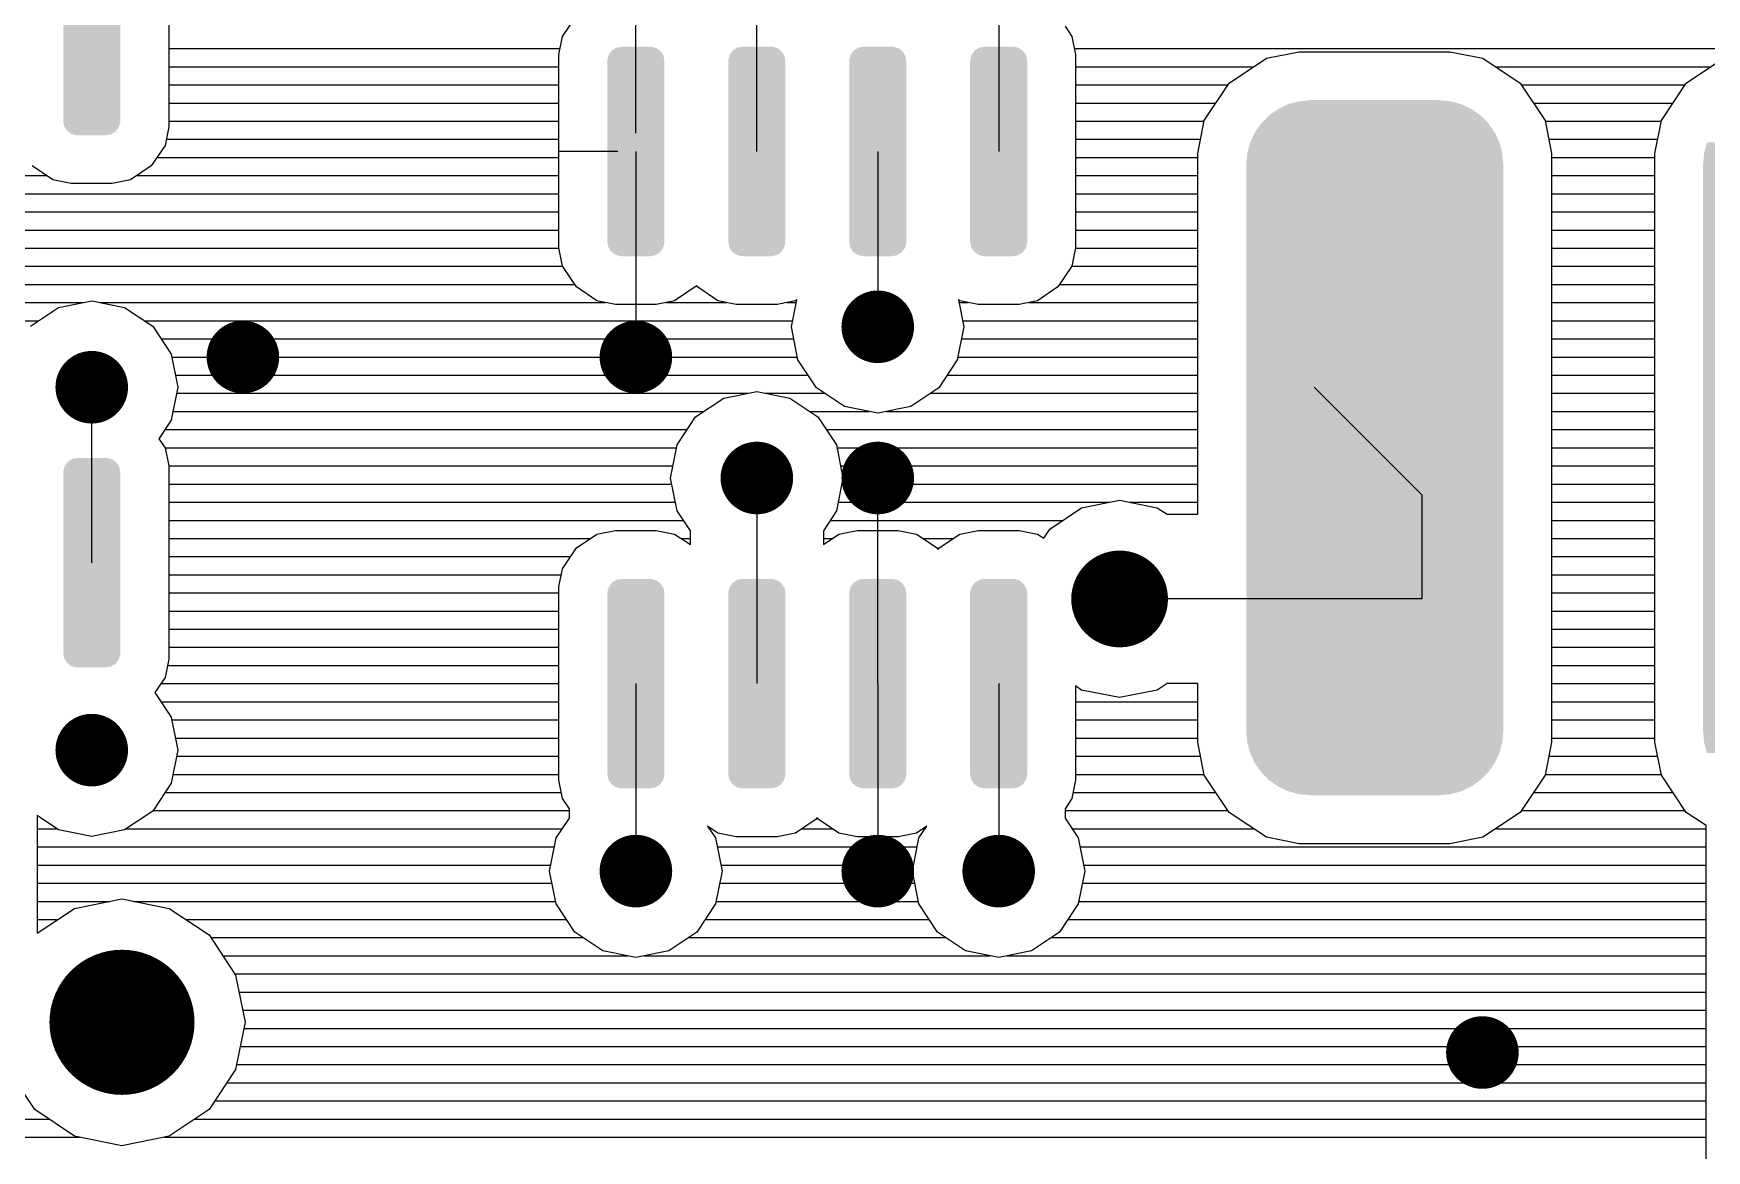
# Model space of a CAD drawing. Extents: x 295 to 953, y 10 to 290.
# Drawn here: x 757.22 to 795.88, y 227.11 to 252.92 of the extents above; entities that cross this region are included whole.
import ezdxf

# ---------------------------------------------------------------- set-up
doc = ezdxf.new("R2010")
doc.units = 0
doc.header["$LTSCALE"] = 5
doc.header["$MEASUREMENT"] = 0
doc.layers.get('0').update_dxf_attribs({"linetype": 'CONTINUOUS', "lineweight": 25})

msp = doc.modelspace()

# ---------------------------------------------------------------- linework, layer by layer
for p, q in [((760.348, 255.22), (760.348, 250.755)), ((773.938, 250.191), (773.938, 254.522)), ((779.526, 254.522), (779.526, 250.191)), ((771.144, 250.61), (771.144, 253.728)), ((769.445, 252.845), (769.769, 253.326)), ((769.361, 252.426), (769.445, 252.845)), ((781.062, 253.08), (781.219, 252.845)), ((781.219, 252.845), (781.303, 252.426)), ((760.348, 252.566), (769.389, 252.566)), ((781.275, 252.566), (807.046, 252.566)), ((785.711, 252.342), (786.471, 252.493)), ((786.471, 252.493), (789.953, 252.493)), ((789.953, 252.493), (790.713, 252.342)), ((760.348, 252.147), (769.361, 252.147)), ((769.361, 247.961), (769.361, 252.426)), ((781.303, 252.426), (781.303, 247.961)), ((781.303, 252.147), (785.421, 252.147)), ((784.851, 251.767), (785.711, 252.342)), ((790.713, 252.342), (791.573, 251.767)), ((791.003, 252.147), (795.982, 252.147)), ((795.412, 251.767), (796.273, 252.342)), ((760.348, 251.728), (769.361, 251.728)), ((781.303, 251.728), (784.823, 251.728)), ((784.275, 250.906), (784.851, 251.767)), ((791.573, 251.767), (792.149, 250.906)), ((791.601, 251.728), (795.384, 251.728)), ((794.837, 250.906), (795.412, 251.767)), ((760.348, 251.309), (769.361, 251.309)), ((781.303, 251.309), (784.544, 251.309)), ((791.881, 251.309), (795.105, 251.309)), ((760.348, 250.889), (769.361, 250.889)), ((781.303, 250.889), (784.275, 250.889)), ((784.124, 250.146), (784.275, 250.906)), ((792.149, 250.906), (792.3, 250.146)), ((792.154, 250.889), (794.831, 250.889)), ((794.686, 250.146), (794.837, 250.906)), ((760.348, 250.755), (760.264, 250.331)), ((760.264, 250.331), (759.94, 249.856)), ((760.292, 250.47), (769.361, 250.47)), ((770.724, 250.191), (769.361, 250.191)), ((771.144, 250.191), (771.144, 245.441)), ((776.732, 250.191), (776.732, 246.14)), ((781.303, 250.47), (784.192, 250.47)), ((784.124, 241.809), (784.124, 250.146)), ((792.238, 250.47), (794.747, 250.47)), ((792.3, 250.146), (792.3, 236.545)), ((794.686, 236.545), (794.686, 250.146)), ((757.671, 249.532), (757.196, 249.856)), ((759.94, 249.856), (759.465, 249.532)), ((760.074, 250.051), (769.361, 250.051)), ((771.144, 249.772), (771.144, 246.654)), ((781.303, 250.051), (784.124, 250.051)), ((792.3, 250.051), (794.686, 250.051)), ((756.822, 249.632), (757.52, 249.632)), ((758.096, 249.448), (757.671, 249.532)), ((759.04, 249.448), (758.096, 249.448)), ((759.465, 249.532), (759.04, 249.448)), ((759.616, 249.632), (769.361, 249.632)), ((781.303, 249.632), (784.124, 249.632)), ((792.3, 249.632), (794.686, 249.632)), ((747.842, 249.213), (769.361, 249.213)), ((781.303, 249.213), (784.124, 249.213)), ((792.3, 249.213), (794.686, 249.213)), ((748.02, 248.794), (769.361, 248.794)), ((781.303, 248.794), (784.124, 248.794)), ((792.3, 248.794), (794.686, 248.794)), ((748.099, 248.375), (769.361, 248.375)), ((781.303, 248.375), (784.124, 248.375)), ((792.3, 248.375), (794.686, 248.375)), ((748.099, 247.956), (769.361, 247.956)), ((769.445, 247.537), (769.361, 247.961)), ((781.303, 247.961), (781.219, 247.537)), ((781.303, 247.956), (784.124, 247.956)), ((792.3, 247.956), (794.686, 247.956)), ((748.099, 247.537), (769.445, 247.537)), ((769.769, 247.062), (769.445, 247.537)), ((781.219, 247.537), (780.895, 247.062)), ((781.219, 247.537), (784.124, 247.537)), ((792.3, 247.537), (794.686, 247.537)), ((748.099, 247.118), (769.724, 247.118)), ((770.244, 246.738), (769.769, 247.062)), ((772.513, 247.062), (772.038, 246.738)), ((772.541, 247.095), (772.513, 247.062)), ((772.563, 247.062), (772.541, 247.095)), ((773.038, 246.738), (772.563, 247.062)), ((780.895, 247.062), (780.42, 246.738)), ((780.939, 247.118), (784.124, 247.118)), ((792.3, 247.118), (794.686, 247.118)), ((748.099, 246.698), (758.375, 246.698)), ((757.805, 246.587), (758.571, 246.738)), ((758.571, 246.738), (759.331, 246.587)), ((758.761, 246.698), (770.439, 246.698)), ((770.669, 246.654), (770.244, 246.738)), ((771.613, 246.654), (770.669, 246.654)), ((772.038, 246.738), (771.613, 246.654)), ((771.842, 246.698), (773.233, 246.698)), ((773.463, 246.654), (773.038, 246.738)), ((774.407, 246.654), (773.463, 246.654)), ((774.832, 246.738), (774.407, 246.654)), ((774.636, 246.698), (774.848, 246.698)), ((774.737, 246.14), (774.86, 246.76)), ((774.86, 246.76), (774.832, 246.738)), ((778.626, 246.738), (778.598, 246.76)), ((778.598, 246.76), (778.721, 246.14)), ((778.609, 246.698), (778.821, 246.698)), ((779.051, 246.654), (778.626, 246.738)), ((779.995, 246.654), (779.051, 246.654)), ((780.42, 246.738), (779.995, 246.654)), ((780.224, 246.698), (784.124, 246.698)), ((792.3, 246.698), (794.686, 246.698)), ((748.099, 246.279), (757.347, 246.279)), ((757.157, 246.156), (757.805, 246.587)), ((759.331, 246.587), (759.979, 246.156)), ((759.789, 246.279), (774.765, 246.279)), ((778.693, 246.279), (784.124, 246.279)), ((792.3, 246.279), (794.686, 246.279)), ((759.979, 246.156), (760.409, 245.508)), ((760.174, 245.86), (774.793, 245.86)), ((774.888, 245.38), (774.737, 246.14)), ((778.721, 246.14), (778.57, 245.38)), ((778.665, 245.86), (784.124, 245.86)), ((792.3, 245.86), (794.686, 245.86)), ((760.409, 245.508), (760.56, 244.743)), ((760.42, 245.441), (774.876, 245.441)), ((775.318, 244.731), (774.888, 245.38)), ((778.57, 245.38), (778.14, 244.731)), ((778.581, 245.441), (784.124, 245.441)), ((792.3, 245.441), (794.686, 245.441)), ((758.571, 240.691), (758.571, 244.743)), ((760.56, 244.743), (760.409, 243.983)), ((760.504, 245.022), (775.122, 245.022)), ((775.966, 244.301), (775.318, 244.731)), ((778.14, 244.731), (777.492, 244.301)), ((778.335, 245.022), (784.124, 245.022)), ((786.818, 244.743), (788.215, 243.346)), ((792.3, 245.022), (794.686, 245.022)), ((760.532, 244.603), (773.742, 244.603)), ((772.524, 244.061), (773.172, 244.491)), ((773.172, 244.491), (773.938, 244.642)), ((773.938, 244.642), (774.698, 244.491)), ((774.128, 244.603), (775.508, 244.603)), ((774.698, 244.491), (775.346, 244.061)), ((777.95, 244.603), (784.124, 244.603)), ((792.3, 244.603), (794.686, 244.603)), ((760.409, 243.983), (760.124, 243.552)), ((760.448, 244.184), (772.714, 244.184)), ((772.094, 243.413), (772.524, 244.061)), ((775.156, 244.184), (776.536, 244.184)), ((775.346, 244.061), (775.776, 243.413)), ((776.732, 244.145), (775.966, 244.301)), ((777.492, 244.301), (776.732, 244.145)), ((776.922, 244.184), (784.124, 244.184)), ((792.3, 244.184), (794.686, 244.184)), ((760.124, 243.552), (760.264, 243.346)), ((760.269, 243.765), (772.328, 243.765)), ((775.541, 243.765), (784.124, 243.765)), ((792.3, 243.765), (794.686, 243.765)), ((760.264, 243.346), (772.082, 243.346)), ((760.264, 243.346), (760.348, 242.927)), ((771.943, 242.647), (772.094, 243.413)), ((775.776, 243.413), (775.927, 242.647)), ((775.787, 243.346), (784.124, 243.346)), ((788.215, 243.346), (789.305, 242.256)), ((792.3, 243.346), (794.686, 243.346)), ((760.348, 242.927), (771.999, 242.927)), ((760.348, 242.927), (760.348, 238.462)), ((775.871, 242.927), (784.124, 242.927)), ((792.3, 242.927), (794.686, 242.927)), ((760.348, 242.507), (771.971, 242.507)), ((772.094, 241.887), (771.943, 242.647)), ((773.938, 242.647), (773.938, 237.897)), ((775.927, 242.647), (775.776, 241.887)), ((775.899, 242.507), (784.124, 242.507)), ((776.732, 237.897), (776.732, 242.647)), ((792.3, 242.507), (794.686, 242.507)), ((760.348, 242.088), (772.054, 242.088)), ((775.815, 242.088), (782.096, 242.088)), ((781.442, 241.96), (782.32, 242.133)), ((782.32, 242.133), (783.191, 241.96)), ((782.537, 242.088), (784.124, 242.088)), ((789.305, 242.256), (789.305, 239.853)), ((792.3, 242.088), (794.686, 242.088)), ((760.348, 241.669), (772.233, 241.669)), ((772.401, 241.429), (772.094, 241.887)), ((775.776, 241.887), (775.474, 241.429)), ((775.636, 241.669), (781.012, 241.669)), ((780.705, 241.468), (781.442, 241.96)), ((783.191, 241.96), (783.415, 241.809)), ((783.415, 241.809), (784.124, 241.809)), ((792.3, 241.669), (794.686, 241.669)), ((760.348, 241.25), (770.093, 241.25)), ((769.769, 241.032), (770.244, 241.351)), ((770.244, 241.351), (770.669, 241.435)), ((770.669, 241.435), (771.613, 241.435)), ((771.613, 241.435), (772.038, 241.351)), ((772.038, 241.351), (772.401, 241.11)), ((772.189, 241.25), (772.401, 241.25)), ((772.401, 241.11), (772.401, 241.429)), ((775.474, 241.429), (775.474, 241.11)), ((775.474, 241.11), (775.832, 241.351)), ((775.474, 241.25), (775.681, 241.25)), ((775.832, 241.351), (776.257, 241.435)), ((776.257, 241.435), (777.201, 241.435)), ((776.732, 238.316), (776.732, 241.435)), ((777.201, 241.435), (777.626, 241.351)), ((777.626, 241.351), (778.101, 241.032)), ((777.777, 241.25), (778.475, 241.25)), ((778.151, 241.032), (778.626, 241.351)), ((778.626, 241.351), (779.051, 241.435)), ((779.051, 241.435), (779.995, 241.435)), ((779.995, 241.435), (780.42, 241.351)), ((780.42, 241.351), (780.565, 241.256)), ((780.565, 241.256), (780.705, 241.468)), ((792.3, 241.25), (794.686, 241.25)), ((769.445, 240.552), (769.769, 241.032)), ((778.101, 241.032), (778.129, 240.999)), ((778.129, 240.999), (778.151, 241.032)), ((760.348, 240.831), (769.635, 240.831)), ((769.361, 240.133), (769.445, 240.552)), ((792.3, 240.831), (794.686, 240.831)), ((760.348, 240.412), (769.417, 240.412)), ((769.361, 235.668), (769.361, 240.133)), ((792.3, 240.412), (794.686, 240.412)), ((760.348, 239.993), (769.361, 239.993)), ((789.305, 239.853), (782.32, 239.853)), ((792.3, 239.993), (794.686, 239.993)), ((760.348, 239.574), (769.361, 239.574)), ((792.3, 239.574), (794.686, 239.574)), ((760.348, 239.155), (769.361, 239.155)), ((792.3, 239.155), (794.686, 239.155)), ((760.348, 238.736), (769.361, 238.736)), ((792.3, 238.736), (794.686, 238.736)), ((760.348, 238.462), (760.264, 238.037)), ((760.32, 238.316), (769.361, 238.316)), ((792.3, 238.316), (794.686, 238.316)), ((760.264, 238.037), (760.029, 237.691)), ((760.169, 237.897), (769.361, 237.897)), ((771.144, 237.897), (771.144, 233.567)), ((776.732, 237.897), (776.732, 233.567)), ((779.526, 237.897), (779.526, 233.567)), ((781.442, 237.746), (781.303, 237.847)), ((781.303, 237.847), (781.303, 235.668)), ((782.32, 237.573), (781.442, 237.746)), ((783.191, 237.746), (782.32, 237.573)), ((783.415, 237.897), (783.191, 237.746)), ((784.124, 237.897), (783.415, 237.897)), ((784.124, 236.545), (784.124, 237.897)), ((792.3, 237.897), (794.686, 237.897)), ((760.029, 237.691), (760.409, 237.126)), ((760.174, 237.478), (769.361, 237.478)), ((776.732, 237.478), (776.732, 234.36)), ((781.303, 237.478), (784.124, 237.478)), ((792.3, 237.478), (794.686, 237.478)), ((760.409, 237.126), (760.56, 236.361)), ((760.42, 237.059), (769.361, 237.059)), ((781.303, 237.059), (784.124, 237.059)), ((792.3, 237.059), (794.686, 237.059)), ((760.504, 236.64), (769.361, 236.64)), ((781.303, 236.64), (784.124, 236.64)), ((792.3, 236.64), (794.686, 236.64)), ((760.56, 236.361), (760.409, 235.601)), ((760.532, 236.221), (769.361, 236.221)), ((781.303, 236.221), (784.192, 236.221)), ((784.275, 235.785), (784.124, 236.545)), ((792.3, 236.545), (792.149, 235.785)), ((792.238, 236.221), (794.747, 236.221)), ((794.837, 235.785), (794.686, 236.545)), ((760.409, 235.601), (759.979, 234.952)), ((760.448, 235.802), (769.361, 235.802)), ((769.445, 235.243), (769.361, 235.668)), ((781.303, 235.668), (781.219, 235.243)), ((781.303, 235.802), (784.275, 235.802)), ((784.851, 234.924), (784.275, 235.785)), ((792.149, 235.785), (791.573, 234.924)), ((792.154, 235.802), (794.831, 235.802)), ((795.412, 234.924), (794.837, 235.785)), ((760.269, 235.383), (769.417, 235.383)), ((769.607, 235.008), (769.445, 235.243)), ((781.219, 235.243), (781.062, 235.008)), ((781.247, 235.383), (784.544, 235.383)), ((791.881, 235.383), (795.105, 235.383)), ((757.805, 234.522), (757.313, 234.852)), ((757.313, 234.852), (757.313, 232.477)), ((759.979, 234.952), (759.331, 234.522)), ((759.984, 234.964), (769.607, 234.964)), ((769.3, 234.332), (769.607, 234.79)), ((769.607, 234.79), (769.607, 235.008)), ((775.307, 234.768), (774.832, 234.444)), ((775.335, 234.802), (775.307, 234.768)), ((775.357, 234.768), (775.335, 234.802)), ((775.832, 234.444), (775.357, 234.768)), ((781.062, 235.008), (781.062, 234.79)), ((781.062, 234.964), (784.823, 234.964)), ((781.062, 234.79), (781.364, 234.332)), ((785.711, 234.349), (784.851, 234.924)), ((791.573, 234.924), (790.713, 234.349)), ((791.601, 234.964), (795.384, 234.964)), ((795.87, 234.623), (795.412, 234.924)), ((757.313, 234.545), (757.766, 234.545)), ((758.571, 234.366), (757.805, 234.522)), ((759.331, 234.522), (758.571, 234.366)), ((759.37, 234.545), (769.439, 234.545)), ((769.149, 233.567), (769.3, 234.332)), ((773.038, 234.444), (772.798, 234.606)), ((772.798, 234.606), (772.982, 234.332)), ((772.842, 234.545), (772.887, 234.545)), ((772.982, 234.332), (773.133, 233.567)), ((773.463, 234.36), (773.038, 234.444)), ((774.407, 234.36), (773.463, 234.36)), ((774.832, 234.444), (774.407, 234.36)), ((774.983, 234.545), (775.681, 234.545)), ((776.257, 234.36), (775.832, 234.444)), ((777.201, 234.36), (776.257, 234.36)), ((777.626, 234.444), (777.201, 234.36)), ((777.531, 233.567), (777.682, 234.332)), ((777.866, 234.606), (777.626, 234.444)), ((777.682, 234.332), (777.866, 234.606)), ((777.777, 234.545), (777.821, 234.545)), ((781.224, 234.545), (785.421, 234.545)), ((781.364, 234.332), (781.515, 233.567)), ((786.471, 234.198), (785.711, 234.349)), ((790.713, 234.349), (789.953, 234.198)), ((791.003, 234.545), (795.87, 234.545)), ((795.87, 226.23), (795.87, 234.623)), ((757.313, 234.125), (769.26, 234.125)), ((773.021, 234.125), (777.642, 234.125)), ((781.403, 234.125), (795.87, 234.125)), ((789.953, 234.198), (786.471, 234.198)), ((757.313, 233.706), (769.177, 233.706)), ((769.3, 232.807), (769.149, 233.567)), ((773.133, 233.567), (772.982, 232.807)), ((773.105, 233.706), (777.559, 233.706)), ((777.682, 232.807), (777.531, 233.567)), ((781.515, 233.567), (781.364, 232.807)), ((781.487, 233.706), (795.87, 233.706)), ((757.313, 233.287), (769.205, 233.287)), ((773.077, 233.287), (777.587, 233.287)), ((781.459, 233.287), (795.87, 233.287)), ((757.313, 232.868), (758.99, 232.868)), ((758.174, 232.706), (759.269, 232.924)), ((759.269, 232.924), (760.359, 232.706)), ((759.543, 232.868), (769.288, 232.868)), ((769.73, 232.158), (769.3, 232.807)), ((772.982, 232.807), (772.552, 232.158)), ((772.993, 232.868), (777.67, 232.868)), ((778.112, 232.158), (777.682, 232.807)), ((781.364, 232.807), (780.934, 232.158)), ((781.375, 232.868), (795.87, 232.868)), ((757.313, 232.13), (758.174, 232.706)), ((757.313, 232.477), (757.313, 232.13)), ((757.313, 232.449), (757.794, 232.449)), ((760.359, 232.706), (761.281, 232.091)), ((760.739, 232.449), (769.534, 232.449)), ((772.747, 232.449), (777.916, 232.449)), ((781.129, 232.449), (795.87, 232.449)), ((761.281, 232.091), (761.895, 231.164)), ((761.32, 232.03), (769.92, 232.03)), ((770.378, 231.728), (769.73, 232.158)), ((772.552, 232.158), (771.904, 231.728)), ((772.362, 232.03), (778.302, 232.03)), ((778.76, 231.728), (778.112, 232.158)), ((780.934, 232.158), (780.286, 231.728)), ((780.744, 232.03), (795.87, 232.03)), ((761.599, 231.611), (770.948, 231.611)), ((771.144, 231.572), (770.378, 231.728)), ((771.904, 231.728), (771.144, 231.572)), ((771.334, 231.611), (779.33, 231.611)), ((779.526, 231.572), (778.76, 231.728)), ((780.286, 231.728), (779.526, 231.572)), ((779.716, 231.611), (795.87, 231.611)), ((761.879, 231.192), (795.87, 231.192)), ((761.895, 231.164), (762.113, 230.074)), ((761.974, 230.773), (795.87, 230.773)), ((762.113, 230.074), (761.895, 228.984)), ((762.057, 230.354), (795.87, 230.354)), ((762.085, 229.934), (795.87, 229.934)), ((762.002, 229.515), (795.87, 229.515)), ((757.252, 228.062), (756.637, 228.984)), ((761.895, 228.984), (761.281, 228.062)), ((761.918, 229.096), (795.87, 229.096)), ((761.694, 228.677), (795.87, 228.677)), ((761.415, 228.258), (795.87, 228.258)), ((755.363, 227.839), (757.581, 227.839)), ((758.174, 227.442), (757.252, 228.062)), ((761.281, 228.062), (760.359, 227.442)), ((760.951, 227.839), (795.87, 227.839)), ((754.653, 227.42), (758.291, 227.42)), ((759.269, 227.224), (758.174, 227.442)), ((760.359, 227.442), (759.269, 227.224)), ((760.241, 227.42), (795.87, 227.42))]:
    msp.add_line(p, q)
for points, const_width in [([(776.312, 246.14, 1), (777.151, 246.14, 1)], 0.838), ([(761.644, 245.441, 1), (762.482, 245.441, 1)], 0.838), ([(770.724, 245.441, 1), (771.563, 245.441, 1)], 0.838), ([(758.151, 244.743, 1), (758.99, 244.743, 1)], 0.838), ([(773.518, 242.647, 1), (774.357, 242.647, 1)], 0.838), ([(776.312, 242.647, 1), (777.151, 242.647, 1)], 0.838), ([(781.761, 239.853, 1), (782.878, 239.853, 1)], 1.118), ([(758.151, 236.361, 1), (758.99, 236.361, 1)], 0.838), ([(770.724, 233.567, 1), (771.563, 233.567, 1)], 0.838), ([(776.312, 233.567, 1), (777.151, 233.567, 1)], 0.838), ([(779.106, 233.567, 1), (779.945, 233.567, 1)], 0.838), ([(758.431, 230.074, 1), (760.107, 230.074, 1)], 1.676), ([(790.282, 229.376, 1), (791.121, 229.376, 1)], 0.838)]:
    msp.add_lwpolyline(points, format="xyb", close=True, dxfattribs=dict(const_width=const_width))
for points in [[(757.911, 250.895), (757.911, 255.075), (759.23, 250.895), (759.23, 255.075)], [(770.511, 252.4), (770.519, 252.429), (771.781, 252.4), (771.763, 252.429)], [(770.519, 252.429), (770.575, 252.503), (771.763, 252.429), (771.717, 252.503)], [(770.575, 252.503), (770.592, 252.525), (771.717, 252.503), (771.688, 252.525)], [(770.592, 252.525), (770.674, 252.576), (771.688, 252.525), (771.621, 252.576)], [(770.674, 252.576), (770.695, 252.588), (771.621, 252.576), (771.577, 252.588)], [(770.695, 252.588), (770.806, 252.609), (771.577, 252.588), (771.505, 252.609)], [(770.806, 252.609), (770.814, 252.611), (771.505, 252.609), (771.473, 252.611)], [(773.305, 252.4), (773.313, 252.429), (774.575, 252.4), (774.557, 252.429)], [(773.313, 252.429), (773.369, 252.503), (774.557, 252.429), (774.511, 252.503)], [(773.369, 252.503), (773.386, 252.525), (774.511, 252.503), (774.482, 252.525)], [(773.386, 252.525), (773.468, 252.576), (774.482, 252.525), (774.415, 252.576)], [(773.468, 252.576), (773.489, 252.588), (774.415, 252.576), (774.371, 252.588)], [(773.489, 252.588), (773.6, 252.609), (774.371, 252.588), (774.299, 252.609)], [(773.6, 252.609), (773.608, 252.611), (774.299, 252.609), (774.267, 252.611)], [(776.099, 252.4), (776.107, 252.429), (777.369, 252.4), (777.351, 252.429)], [(776.107, 252.429), (776.163, 252.503), (777.351, 252.429), (777.305, 252.503)], [(776.163, 252.503), (776.18, 252.525), (777.305, 252.503), (777.276, 252.525)], [(776.18, 252.525), (776.262, 252.576), (777.276, 252.525), (777.209, 252.576)], [(776.262, 252.576), (776.283, 252.588), (777.209, 252.576), (777.165, 252.588)], [(776.283, 252.588), (776.394, 252.609), (777.165, 252.588), (777.093, 252.609)], [(776.394, 252.609), (776.402, 252.611), (777.093, 252.609), (777.061, 252.611)], [(778.893, 252.4), (778.901, 252.429), (780.163, 252.4), (780.145, 252.429)], [(778.901, 252.429), (778.957, 252.503), (780.145, 252.429), (780.099, 252.503)], [(778.957, 252.503), (778.974, 252.525), (780.099, 252.503), (780.07, 252.525)], [(778.974, 252.525), (779.056, 252.576), (780.07, 252.525), (780.003, 252.576)], [(779.056, 252.576), (779.077, 252.588), (780.003, 252.576), (779.959, 252.588)], [(779.077, 252.588), (779.188, 252.609), (779.959, 252.588), (779.887, 252.609)], [(779.188, 252.609), (779.196, 252.611), (779.887, 252.609), (779.855, 252.611)], [(770.484, 252.281), (770.486, 252.312), (771.803, 252.281), (771.797, 252.312)], [(770.484, 248.101), (770.484, 252.281), (771.803, 248.101), (771.803, 252.281)], [(770.486, 252.312), (770.511, 252.4), (771.797, 252.312), (771.781, 252.4)], [(773.278, 252.281), (773.28, 252.312), (774.597, 252.281), (774.591, 252.312)], [(773.278, 248.101), (773.278, 252.281), (774.597, 248.101), (774.597, 252.281)], [(773.28, 252.312), (773.305, 252.4), (774.591, 252.312), (774.575, 252.4)], [(776.072, 252.281), (776.074, 252.312), (777.391, 252.281), (777.385, 252.312)], [(776.072, 248.101), (776.072, 252.281), (777.391, 248.101), (777.391, 252.281)], [(776.074, 252.312), (776.099, 252.4), (777.385, 252.312), (777.369, 252.4)], [(778.866, 252.281), (778.868, 252.312), (780.185, 252.281), (780.179, 252.312)], [(778.866, 248.101), (778.866, 252.281), (780.185, 248.101), (780.185, 252.281)], [(778.868, 252.312), (778.893, 252.4), (780.179, 252.312), (780.163, 252.4)], [(785.99, 251.174), (786.218, 251.28), (790.438, 251.174), (790.213, 251.28)], [(786.218, 251.28), (786.224, 251.283), (790.213, 251.28), (790.204, 251.283)], [(786.224, 251.283), (786.467, 251.348), (790.204, 251.283), (789.965, 251.348)], [(786.467, 251.348), (786.472, 251.349), (789.965, 251.348), (789.95, 251.349)], [(786.472, 251.349), (786.728, 251.371), (789.95, 251.349), (789.701, 251.371)], [(786.728, 251.371), (786.728, 251.376), (789.701, 251.371), (789.701, 251.376)], [(757.917, 250.863), (757.911, 250.895), (759.228, 250.863), (759.23, 250.895)], [(785.596, 250.846), (785.774, 251.023), (790.833, 250.846), (790.657, 251.023)], [(785.774, 251.023), (785.779, 251.027), (790.657, 251.023), (790.65, 251.027)], [(785.779, 251.027), (785.985, 251.171), (790.65, 251.027), (790.446, 251.171)], [(785.985, 251.171), (785.99, 251.174), (790.446, 251.171), (790.438, 251.174)], [(757.933, 250.776), (757.917, 250.863), (759.203, 250.776), (759.228, 250.863)], [(757.951, 250.747), (757.933, 250.776), (759.195, 250.747), (759.203, 250.776)], [(757.997, 250.673), (757.951, 250.747), (759.139, 250.673), (759.195, 250.747)], [(758.026, 250.651), (757.997, 250.673), (759.122, 250.651), (759.139, 250.673)], [(758.093, 250.6), (758.026, 250.651), (759.04, 250.6), (759.122, 250.651)], [(758.138, 250.587), (758.093, 250.6), (759.019, 250.587), (759.04, 250.6)], [(758.209, 250.567), (758.138, 250.587), (758.908, 250.567), (759.019, 250.587)], [(758.241, 250.565), (758.209, 250.567), (758.9, 250.565), (758.908, 250.567)], [(785.338, 250.404), (785.445, 250.63), (791.092, 250.404), (790.986, 250.63)], [(785.445, 250.63), (785.448, 250.636), (790.986, 250.63), (790.981, 250.636)], [(785.448, 250.636), (785.592, 250.84), (790.981, 250.636), (790.838, 250.84)], [(785.592, 250.84), (785.596, 250.846), (790.838, 250.84), (790.833, 250.846)], [(785.245, 249.892), (785.269, 250.148), (791.185, 249.892), (791.162, 250.148)], [(785.269, 250.156), (785.336, 250.397), (791.16, 250.156), (791.095, 250.397)], [(785.269, 250.148), (785.269, 250.156), (791.162, 250.148), (791.16, 250.156)], [(785.336, 250.397), (785.338, 250.404), (791.095, 250.397), (791.092, 250.404)], [(795.801, 249.892), (795.824, 250.148), (801.741, 249.892), (801.718, 250.148)], [(795.824, 250.148), (795.825, 250.156), (801.718, 250.148), (801.716, 250.156)], [(795.825, 250.156), (795.891, 250.397), (801.716, 250.156), (801.651, 250.397)], [(785.245, 249.889), (785.245, 249.892), (791.185, 249.889), (791.185, 249.892)], [(785.245, 236.802), (785.245, 249.889), (791.185, 236.802), (791.185, 249.889)], [(795.801, 249.889), (795.801, 249.892), (801.741, 249.889), (801.741, 249.892)], [(795.801, 236.802), (795.801, 249.889), (801.741, 236.802), (801.741, 249.889)], [(770.49, 248.069), (770.484, 248.101), (771.801, 248.069), (771.803, 248.101)], [(770.506, 247.982), (770.49, 248.069), (771.776, 247.982), (771.801, 248.069)], [(770.524, 247.953), (770.506, 247.982), (771.768, 247.953), (771.776, 247.982)], [(770.57, 247.879), (770.524, 247.953), (771.712, 247.879), (771.768, 247.953)], [(770.599, 247.857), (770.57, 247.879), (771.695, 247.857), (771.712, 247.879)], [(770.666, 247.806), (770.599, 247.857), (771.613, 247.806), (771.695, 247.857)], [(770.711, 247.793), (770.666, 247.806), (771.592, 247.793), (771.613, 247.806)], [(770.782, 247.773), (770.711, 247.793), (771.481, 247.773), (771.592, 247.793)], [(773.284, 248.069), (773.278, 248.101), (774.595, 248.069), (774.597, 248.101)], [(773.3, 247.982), (773.284, 248.069), (774.57, 247.982), (774.595, 248.069)], [(773.318, 247.953), (773.3, 247.982), (774.562, 247.953), (774.57, 247.982)], [(773.364, 247.879), (773.318, 247.953), (774.506, 247.879), (774.562, 247.953)], [(773.393, 247.857), (773.364, 247.879), (774.489, 247.857), (774.506, 247.879)], [(773.46, 247.806), (773.393, 247.857), (774.407, 247.806), (774.489, 247.857)], [(773.505, 247.793), (773.46, 247.806), (774.386, 247.793), (774.407, 247.806)], [(773.576, 247.773), (773.505, 247.793), (774.275, 247.773), (774.386, 247.793)], [(776.078, 248.069), (776.072, 248.101), (777.389, 248.069), (777.391, 248.101)], [(776.094, 247.982), (776.078, 248.069), (777.364, 247.982), (777.389, 248.069)], [(776.112, 247.953), (776.094, 247.982), (777.356, 247.953), (777.364, 247.982)], [(776.158, 247.879), (776.112, 247.953), (777.3, 247.879), (777.356, 247.953)], [(776.187, 247.857), (776.158, 247.879), (777.283, 247.857), (777.3, 247.879)], [(776.254, 247.806), (776.187, 247.857), (777.201, 247.806), (777.283, 247.857)], [(776.299, 247.793), (776.254, 247.806), (777.18, 247.793), (777.201, 247.806)], [(776.37, 247.773), (776.299, 247.793), (777.069, 247.773), (777.18, 247.793)], [(778.872, 248.069), (778.866, 248.101), (780.183, 248.069), (780.185, 248.101)], [(778.888, 247.982), (778.872, 248.069), (780.158, 247.982), (780.183, 248.069)], [(778.906, 247.953), (778.888, 247.982), (780.15, 247.953), (780.158, 247.982)], [(778.952, 247.879), (778.906, 247.953), (780.094, 247.879), (780.15, 247.953)], [(778.981, 247.857), (778.952, 247.879), (780.077, 247.857), (780.094, 247.879)], [(779.048, 247.806), (778.981, 247.857), (779.995, 247.806), (780.077, 247.857)], [(779.093, 247.793), (779.048, 247.806), (779.974, 247.793), (779.995, 247.806)], [(779.164, 247.773), (779.093, 247.793), (779.863, 247.773), (779.974, 247.793)], [(770.814, 247.771), (770.782, 247.773), (771.473, 247.771), (771.481, 247.773)], [(773.608, 247.771), (773.576, 247.773), (774.267, 247.771), (774.275, 247.773)], [(776.402, 247.771), (776.37, 247.773), (777.061, 247.771), (777.069, 247.773)], [(779.196, 247.771), (779.164, 247.773), (779.855, 247.771), (779.863, 247.773)], [(757.911, 242.781), (757.913, 242.813), (759.23, 242.781), (759.224, 242.813)], [(757.911, 238.601), (757.911, 242.781), (759.23, 238.601), (759.23, 242.781)], [(757.913, 242.813), (757.938, 242.9), (759.224, 242.813), (759.208, 242.9)], [(757.938, 242.9), (757.946, 242.929), (759.208, 242.9), (759.19, 242.929)], [(757.946, 242.929), (758.002, 243.003), (759.19, 242.929), (759.144, 243.003)], [(758.002, 243.003), (758.019, 243.025), (759.144, 243.003), (759.115, 243.025)], [(758.019, 243.025), (758.101, 243.076), (759.115, 243.025), (759.048, 243.076)], [(758.101, 243.076), (758.122, 243.089), (759.048, 243.076), (759.004, 243.089)], [(758.122, 243.089), (758.233, 243.109), (759.004, 243.089), (758.932, 243.109)], [(758.233, 243.109), (758.241, 243.111), (758.932, 243.109), (758.9, 243.111)], [(770.486, 240.019), (770.511, 240.106), (771.797, 240.019), (771.781, 240.106)], [(770.511, 240.106), (770.519, 240.135), (771.781, 240.106), (771.763, 240.135)], [(770.519, 240.135), (770.575, 240.209), (771.763, 240.135), (771.717, 240.209)], [(770.575, 240.209), (770.592, 240.231), (771.717, 240.209), (771.688, 240.231)], [(770.592, 240.231), (770.674, 240.282), (771.688, 240.231), (771.621, 240.282)], [(770.674, 240.282), (770.695, 240.295), (771.621, 240.282), (771.577, 240.295)], [(770.695, 240.295), (770.806, 240.315), (771.577, 240.295), (771.505, 240.315)], [(770.806, 240.315), (770.814, 240.317), (771.505, 240.315), (771.473, 240.317)], [(773.28, 240.019), (773.305, 240.106), (774.591, 240.019), (774.575, 240.106)], [(773.305, 240.106), (773.313, 240.135), (774.575, 240.106), (774.557, 240.135)], [(773.313, 240.135), (773.369, 240.209), (774.557, 240.135), (774.511, 240.209)], [(773.369, 240.209), (773.386, 240.231), (774.511, 240.209), (774.482, 240.231)], [(773.386, 240.231), (773.468, 240.282), (774.482, 240.231), (774.415, 240.282)], [(773.468, 240.282), (773.489, 240.295), (774.415, 240.282), (774.371, 240.295)], [(773.489, 240.295), (773.6, 240.315), (774.371, 240.295), (774.299, 240.315)], [(773.6, 240.315), (773.608, 240.317), (774.299, 240.315), (774.267, 240.317)], [(776.074, 240.019), (776.099, 240.106), (777.385, 240.019), (777.369, 240.106)], [(776.099, 240.106), (776.107, 240.135), (777.369, 240.106), (777.351, 240.135)], [(776.107, 240.135), (776.163, 240.209), (777.351, 240.135), (777.305, 240.209)], [(776.163, 240.209), (776.18, 240.231), (777.305, 240.209), (777.276, 240.231)], [(776.18, 240.231), (776.262, 240.282), (777.276, 240.231), (777.209, 240.282)], [(776.262, 240.282), (776.283, 240.295), (777.209, 240.282), (777.165, 240.295)], [(776.283, 240.295), (776.394, 240.315), (777.165, 240.295), (777.093, 240.315)], [(776.394, 240.315), (776.402, 240.317), (777.093, 240.315), (777.061, 240.317)], [(778.868, 240.019), (778.893, 240.106), (780.179, 240.019), (780.163, 240.106)], [(778.893, 240.106), (778.901, 240.135), (780.163, 240.106), (780.145, 240.135)], [(778.901, 240.135), (778.957, 240.209), (780.145, 240.135), (780.099, 240.209)], [(778.957, 240.209), (778.974, 240.231), (780.099, 240.209), (780.07, 240.231)], [(778.974, 240.231), (779.056, 240.282), (780.07, 240.231), (780.003, 240.282)], [(779.056, 240.282), (779.077, 240.295), (780.003, 240.282), (779.959, 240.295)], [(779.077, 240.295), (779.188, 240.315), (779.959, 240.295), (779.887, 240.315)], [(779.188, 240.315), (779.196, 240.317), (779.887, 240.315), (779.855, 240.317)], [(770.484, 239.987), (770.486, 240.019), (771.803, 239.987), (771.797, 240.019)], [(770.484, 235.807), (770.484, 239.987), (771.803, 235.807), (771.803, 239.987)], [(773.278, 239.987), (773.28, 240.019), (774.597, 239.987), (774.591, 240.019)], [(773.278, 235.807), (773.278, 239.987), (774.597, 235.807), (774.597, 239.987)], [(776.072, 239.987), (776.074, 240.019), (777.391, 239.987), (777.385, 240.019)], [(776.072, 235.807), (776.072, 239.987), (777.391, 235.807), (777.391, 239.987)], [(778.866, 239.987), (778.868, 240.019), (780.185, 239.987), (780.179, 240.019)], [(778.866, 235.807), (778.866, 239.987), (780.185, 235.807), (780.185, 239.987)], [(757.917, 238.57), (757.911, 238.601), (759.228, 238.57), (759.23, 238.601)], [(757.933, 238.483), (757.917, 238.57), (759.203, 238.483), (759.228, 238.57)], [(757.951, 238.454), (757.933, 238.483), (759.195, 238.454), (759.203, 238.483)], [(757.997, 238.38), (757.951, 238.454), (759.139, 238.38), (759.195, 238.454)], [(758.026, 238.357), (757.997, 238.38), (759.122, 238.357), (759.139, 238.38)], [(758.093, 238.307), (758.026, 238.357), (759.04, 238.307), (759.122, 238.357)], [(758.138, 238.294), (758.093, 238.307), (759.019, 238.294), (759.04, 238.307)], [(758.209, 238.273), (758.138, 238.294), (758.908, 238.273), (759.019, 238.294)], [(758.241, 238.272), (758.209, 238.273), (758.9, 238.272), (758.908, 238.273)], [(785.245, 236.799), (785.245, 236.802), (791.185, 236.799), (791.185, 236.802)], [(785.268, 236.543), (785.245, 236.799), (791.161, 236.543), (791.185, 236.799)], [(795.801, 236.799), (795.801, 236.802), (801.741, 236.799), (801.741, 236.802)], [(795.824, 236.543), (795.801, 236.799), (801.717, 236.543), (801.741, 236.799)], [(785.27, 236.536), (785.268, 236.543), (791.16, 236.536), (791.161, 236.543)], [(785.335, 236.295), (785.27, 236.536), (791.094, 236.295), (791.16, 236.536)], [(785.338, 236.288), (785.335, 236.295), (791.092, 236.288), (791.094, 236.295)], [(785.444, 236.061), (785.338, 236.288), (790.985, 236.061), (791.092, 236.288)], [(795.826, 236.536), (795.824, 236.543), (801.716, 236.536), (801.717, 236.543)], [(795.891, 236.295), (795.826, 236.536), (801.65, 236.295), (801.716, 236.536)], [(770.49, 235.776), (770.484, 235.807), (771.801, 235.776), (771.803, 235.807)], [(773.284, 235.776), (773.278, 235.807), (774.595, 235.776), (774.597, 235.807)], [(776.078, 235.776), (776.072, 235.807), (777.389, 235.776), (777.391, 235.807)], [(778.872, 235.776), (778.866, 235.807), (780.183, 235.776), (780.185, 235.807)], [(785.448, 236.055), (785.444, 236.061), (790.982, 236.055), (790.985, 236.061)], [(785.591, 235.851), (785.448, 236.055), (790.838, 235.851), (790.982, 236.055)], [(785.597, 235.845), (785.591, 235.851), (790.834, 235.845), (790.838, 235.851)], [(785.773, 235.669), (785.597, 235.845), (790.656, 235.669), (790.834, 235.845)], [(770.506, 235.689), (770.49, 235.776), (771.776, 235.689), (771.801, 235.776)], [(770.524, 235.66), (770.506, 235.689), (771.768, 235.66), (771.776, 235.689)], [(770.57, 235.586), (770.524, 235.66), (771.712, 235.586), (771.768, 235.66)], [(770.599, 235.563), (770.57, 235.586), (771.695, 235.563), (771.712, 235.586)], [(770.666, 235.513), (770.599, 235.563), (771.613, 235.513), (771.695, 235.563)], [(770.711, 235.5), (770.666, 235.513), (771.592, 235.5), (771.613, 235.513)], [(770.782, 235.479), (770.711, 235.5), (771.481, 235.479), (771.592, 235.5)], [(770.814, 235.478), (770.782, 235.479), (771.473, 235.478), (771.481, 235.479)], [(773.3, 235.689), (773.284, 235.776), (774.57, 235.689), (774.595, 235.776)], [(773.318, 235.66), (773.3, 235.689), (774.562, 235.66), (774.57, 235.689)], [(773.364, 235.586), (773.318, 235.66), (774.506, 235.586), (774.562, 235.66)], [(773.393, 235.563), (773.364, 235.586), (774.489, 235.563), (774.506, 235.586)], [(773.46, 235.513), (773.393, 235.563), (774.407, 235.513), (774.489, 235.563)], [(773.505, 235.5), (773.46, 235.513), (774.386, 235.5), (774.407, 235.513)], [(773.576, 235.479), (773.505, 235.5), (774.275, 235.479), (774.386, 235.5)], [(773.608, 235.478), (773.576, 235.479), (774.267, 235.478), (774.275, 235.479)], [(776.094, 235.689), (776.078, 235.776), (777.364, 235.689), (777.389, 235.776)], [(776.112, 235.66), (776.094, 235.689), (777.356, 235.66), (777.364, 235.689)], [(776.158, 235.586), (776.112, 235.66), (777.3, 235.586), (777.356, 235.66)], [(776.187, 235.563), (776.158, 235.586), (777.283, 235.563), (777.3, 235.586)], [(776.254, 235.513), (776.187, 235.563), (777.201, 235.513), (777.283, 235.563)], [(776.299, 235.5), (776.254, 235.513), (777.18, 235.5), (777.201, 235.513)], [(776.37, 235.479), (776.299, 235.5), (777.069, 235.479), (777.18, 235.5)], [(776.402, 235.478), (776.37, 235.479), (777.061, 235.478), (777.069, 235.479)], [(778.888, 235.689), (778.872, 235.776), (780.158, 235.689), (780.183, 235.776)], [(778.906, 235.66), (778.888, 235.689), (780.15, 235.66), (780.158, 235.689)], [(778.952, 235.586), (778.906, 235.66), (780.094, 235.586), (780.15, 235.66)], [(778.981, 235.563), (778.952, 235.586), (780.077, 235.563), (780.094, 235.586)], [(779.048, 235.513), (778.981, 235.563), (779.995, 235.513), (780.077, 235.563)], [(779.093, 235.5), (779.048, 235.513), (779.974, 235.5), (779.995, 235.513)], [(779.164, 235.479), (779.093, 235.5), (779.863, 235.479), (779.974, 235.5)], [(779.196, 235.478), (779.164, 235.479), (779.855, 235.478), (779.863, 235.479)], [(785.78, 235.664), (785.773, 235.669), (790.651, 235.664), (790.656, 235.669)], [(785.984, 235.521), (785.78, 235.664), (790.445, 235.521), (790.651, 235.664)], [(785.992, 235.517), (785.984, 235.521), (790.44, 235.517), (790.445, 235.521)], [(786.217, 235.411), (785.992, 235.517), (790.212, 235.411), (790.44, 235.517)], [(786.226, 235.409), (786.217, 235.411), (790.206, 235.409), (790.212, 235.411)], [(786.465, 235.344), (786.226, 235.409), (789.963, 235.344), (790.206, 235.409)], [(786.479, 235.342), (786.465, 235.344), (789.958, 235.342), (789.963, 235.344)], [(786.728, 235.32), (786.479, 235.342), (789.701, 235.32), (789.958, 235.342)], [(786.728, 235.316), (786.728, 235.32), (789.701, 235.316), (789.701, 235.32)]]:
    msp.add_solid(points)

doc.saveas('drawing.dxf')
